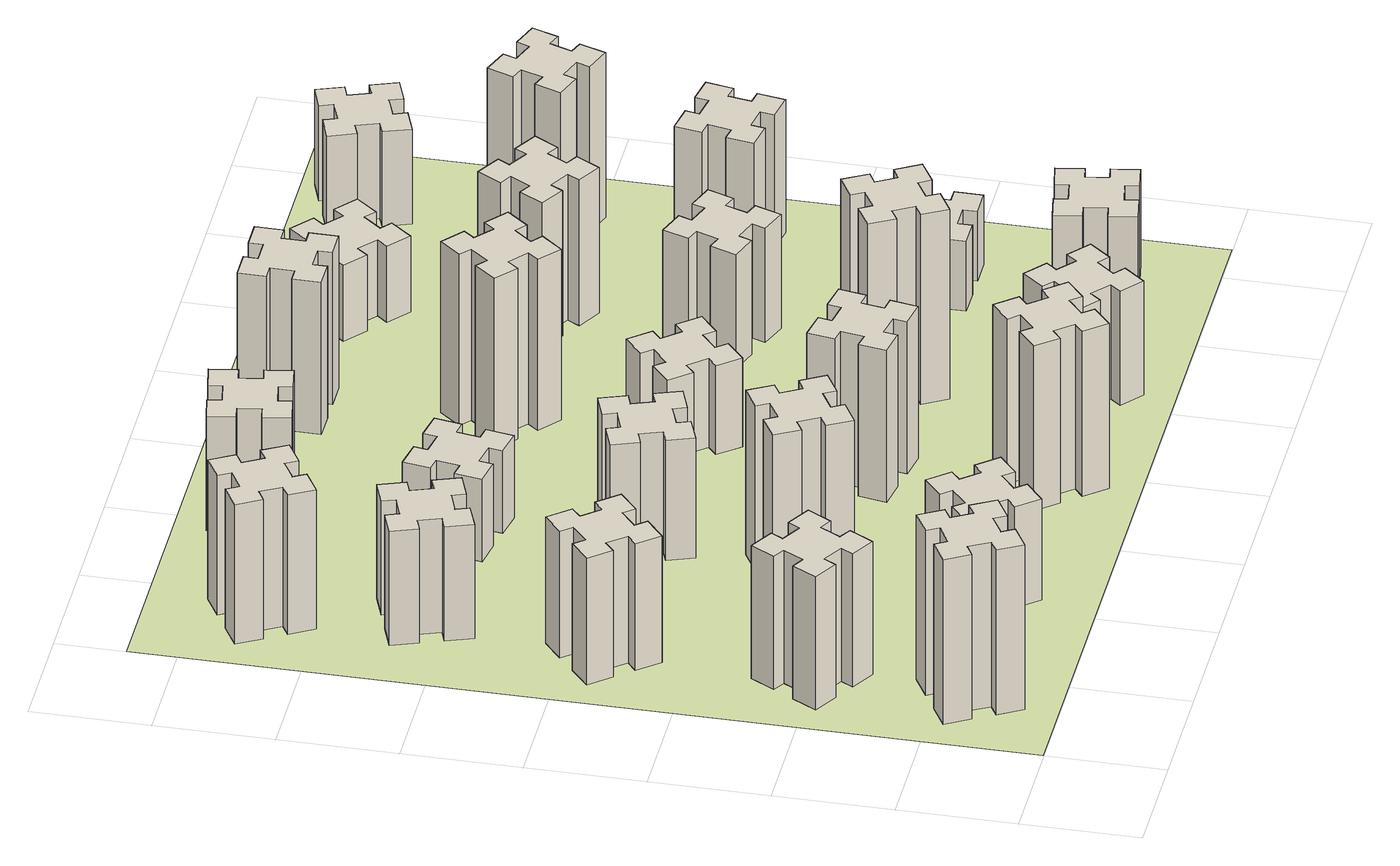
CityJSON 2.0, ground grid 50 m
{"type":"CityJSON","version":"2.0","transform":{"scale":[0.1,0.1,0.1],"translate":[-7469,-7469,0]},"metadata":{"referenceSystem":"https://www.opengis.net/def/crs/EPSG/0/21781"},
"CityObjects":{
"building1":{"type":"Building","attributes":{"class":"1000","function":"1000","usage":"1000","yearOfConstruction":2016,"roofType":"1000","measuredHeight":78,"storeysAboveGround":30,"storeysBelowGround":0},"geometry":[{"type":"Solid","lod":"1","boundaries":[[[[0,1,2,3,4,5,6,7,8,9,10,11,12,13,14,15,16,17,18,19]],[[17,16,20,21]],[[16,15,22,20]],[[15,14,23,22]],[[14,13,24,23]],[[13,12,25,24]],[[12,11,26,25]],[[11,10,27,26]],[[10,9,28,27]],[[9,8,29,28]],[[8,7,30,29]],[[7,6,31,30]],[[6,5,32,31]],[[5,4,33,32]],[[4,3,34,33]],[[3,2,35,34]],[[2,1,36,35]],[[1,0,37,36]],[[0,19,38,37]],[[19,18,39,38]],[[18,17,21,39]],[[24,25,26,27,28,29,30,31,32,33,34,35,36,37,38,39,21,20,22,23]]]]}]},
"building2":{"type":"Building","attributes":{"class":"1000","function":"1000","usage":"1000","yearOfConstruction":2016,"roofType":"1000","measuredHeight":63,"storeysAboveGround":30,"storeysBelowGround":0},"geometry":[{"type":"Solid","lod":"1","boundaries":[[[[40,41,42,43,44,45,46,47,48,49,50,51,52,53,54,55,56,57,58,59]],[[57,56,60,61]],[[56,55,62,60]],[[55,54,63,62]],[[54,53,64,63]],[[53,52,65,64]],[[52,51,66,65]],[[51,50,67,66]],[[50,49,68,67]],[[49,48,69,68]],[[48,47,70,69]],[[47,46,71,70]],[[46,45,72,71]],[[45,44,73,72]],[[44,43,74,73]],[[43,42,75,74]],[[42,41,76,75]],[[41,40,77,76]],[[40,59,78,77]],[[59,58,79,78]],[[58,57,61,79]],[[64,65,66,67,68,69,70,71,72,73,74,75,76,77,78,79,61,60,62,63]]]]}]},
"building3":{"type":"Building","attributes":{"class":"1000","function":"1000","usage":"1000","yearOfConstruction":2016,"roofType":"1000","measuredHeight":60,"storeysAboveGround":30,"storeysBelowGround":0},"geometry":[{"type":"Solid","lod":"1","boundaries":[[[[80,81,82,83,84,85,86,87,88,89,90,91,92,93,94,95,96,97,98,99]],[[97,96,100,101]],[[96,95,102,100]],[[95,94,103,102]],[[94,93,104,103]],[[93,92,105,104]],[[92,91,106,105]],[[91,90,107,106]],[[90,89,108,107]],[[89,88,109,108]],[[88,87,110,109]],[[87,86,111,110]],[[86,85,112,111]],[[85,84,113,112]],[[84,83,114,113]],[[83,82,115,114]],[[82,81,116,115]],[[81,80,117,116]],[[80,99,118,117]],[[99,98,119,118]],[[98,97,101,119]],[[104,105,106,107,108,109,110,111,112,113,114,115,116,117,118,119,101,100,102,103]]]]}]},
"building4":{"type":"Building","attributes":{"class":"1000","function":"1000","usage":"1000","yearOfConstruction":2016,"roofType":"1000","measuredHeight":54,"storeysAboveGround":30,"storeysBelowGround":0},"geometry":[{"type":"Solid","lod":"1","boundaries":[[[[120,121,122,123,124,125,126,127,128,129,130,131,132,133,134,135,136,137,138,139]],[[137,136,140,141]],[[136,135,142,140]],[[135,134,143,142]],[[134,133,144,143]],[[133,132,145,144]],[[132,131,146,145]],[[131,130,147,146]],[[130,129,148,147]],[[129,128,149,148]],[[128,127,150,149]],[[127,126,151,150]],[[126,125,152,151]],[[125,124,153,152]],[[124,123,154,153]],[[123,122,155,154]],[[122,121,156,155]],[[121,120,157,156]],[[120,139,158,157]],[[139,138,159,158]],[[138,137,141,159]],[[144,145,146,147,148,149,150,151,152,153,154,155,156,157,158,159,141,140,142,143]]]]}]},
"building5":{"type":"Building","attributes":{"class":"1000","function":"1000","usage":"1000","yearOfConstruction":2016,"roofType":"1000","measuredHeight":48,"storeysAboveGround":30,"storeysBelowGround":0},"geometry":[{"type":"Solid","lod":"1","boundaries":[[[[160,161,162,163,164,165,166,167,168,169,170,171,172,173,174,175,176,177,178,179]],[[177,176,180,181]],[[176,175,182,180]],[[175,174,183,182]],[[174,173,184,183]],[[173,172,185,184]],[[172,171,186,185]],[[171,170,187,186]],[[170,169,188,187]],[[169,168,189,188]],[[168,167,190,189]],[[167,166,191,190]],[[166,165,192,191]],[[165,164,193,192]],[[164,163,194,193]],[[163,162,195,194]],[[162,161,196,195]],[[161,160,197,196]],[[160,179,198,197]],[[179,178,199,198]],[[178,177,181,199]],[[184,185,186,187,188,189,190,191,192,193,194,195,196,197,198,199,181,180,182,183]]]]}]},
"building6":{"type":"Building","attributes":{"class":"1000","function":"1000","usage":"1000","yearOfConstruction":2016,"roofType":"1000","measuredHeight":66,"storeysAboveGround":30,"storeysBelowGround":0},"geometry":[{"type":"Solid","lod":"1","boundaries":[[[[200,201,202,203,204,205,206,207,208,209,210,211,212,213,214,215,216,217,218,219]],[[217,216,220,221]],[[216,215,222,220]],[[215,214,223,222]],[[214,213,224,223]],[[213,212,225,224]],[[212,211,226,225]],[[211,210,227,226]],[[210,209,228,227]],[[209,208,229,228]],[[208,207,230,229]],[[207,206,231,230]],[[206,205,232,231]],[[205,204,233,232]],[[204,203,234,233]],[[203,202,235,234]],[[202,201,236,235]],[[201,200,237,236]],[[200,219,238,237]],[[219,218,239,238]],[[218,217,221,239]],[[224,225,226,227,228,229,230,231,232,233,234,235,236,237,238,239,221,220,222,223]]]]}]},
"building7":{"type":"Building","attributes":{"class":"1000","function":"1000","usage":"1000","yearOfConstruction":2016,"roofType":"1000","measuredHeight":78,"storeysAboveGround":30,"storeysBelowGround":0},"geometry":[{"type":"Solid","lod":"1","boundaries":[[[[240,241,242,243,244,245,246,247,248,249,250,251,252,253,254,255,256,257,258,259]],[[257,256,260,261]],[[256,255,262,260]],[[255,254,263,262]],[[254,253,264,263]],[[253,252,265,264]],[[252,251,266,265]],[[251,250,267,266]],[[250,249,268,267]],[[249,248,269,268]],[[248,247,270,269]],[[247,246,271,270]],[[246,245,272,271]],[[245,244,273,272]],[[244,243,274,273]],[[243,242,275,274]],[[242,241,276,275]],[[241,240,277,276]],[[240,259,278,277]],[[259,258,279,278]],[[258,257,261,279]],[[264,265,266,267,268,269,270,271,272,273,274,275,276,277,278,279,261,260,262,263]]]]}]},
"building8":{"type":"Building","attributes":{"class":"1000","function":"1000","usage":"1000","yearOfConstruction":2016,"roofType":"1000","measuredHeight":57,"storeysAboveGround":30,"storeysBelowGround":0},"geometry":[{"type":"Solid","lod":"1","boundaries":[[[[280,281,282,283,284,285,286,287,288,289,290,291,292,293,294,295,296,297,298,299]],[[297,296,300,301]],[[296,295,302,300]],[[295,294,303,302]],[[294,293,304,303]],[[293,292,305,304]],[[292,291,306,305]],[[291,290,307,306]],[[290,289,308,307]],[[289,288,309,308]],[[288,287,310,309]],[[287,286,311,310]],[[286,285,312,311]],[[285,284,313,312]],[[284,283,314,313]],[[283,282,315,314]],[[282,281,316,315]],[[281,280,317,316]],[[280,299,318,317]],[[299,298,319,318]],[[298,297,301,319]],[[304,305,306,307,308,309,310,311,312,313,314,315,316,317,318,319,301,300,302,303]]]]}]},
"building9":{"type":"Building","attributes":{"class":"1000","function":"1000","usage":"1000","yearOfConstruction":2016,"roofType":"1000","measuredHeight":39,"storeysAboveGround":30,"storeysBelowGround":0},"geometry":[{"type":"Solid","lod":"1","boundaries":[[[[320,321,322,323,324,325,326,327,328,329,330,331,332,333,334,335,336,337,338,339]],[[337,336,340,341]],[[336,335,342,340]],[[335,334,343,342]],[[334,333,344,343]],[[333,332,345,344]],[[332,331,346,345]],[[331,330,347,346]],[[330,329,348,347]],[[329,328,349,348]],[[328,327,350,349]],[[327,326,351,350]],[[326,325,352,351]],[[325,324,353,352]],[[324,323,354,353]],[[323,322,355,354]],[[322,321,356,355]],[[321,320,357,356]],[[320,339,358,357]],[[339,338,359,358]],[[338,337,341,359]],[[344,345,346,347,348,349,350,351,352,353,354,355,356,357,358,359,341,340,342,343]]]]}]},
"building10":{"type":"Building","attributes":{"class":"1000","function":"1000","usage":"1000","yearOfConstruction":2016,"roofType":"1000","measuredHeight":78,"storeysAboveGround":30,"storeysBelowGround":0},"geometry":[{"type":"Solid","lod":"1","boundaries":[[[[360,361,362,363,364,365,366,367,368,369,370,371,372,373,374,375,376,377,378,379]],[[377,376,380,381]],[[376,375,382,380]],[[375,374,383,382]],[[374,373,384,383]],[[373,372,385,384]],[[372,371,386,385]],[[371,370,387,386]],[[370,369,388,387]],[[369,368,389,388]],[[368,367,390,389]],[[367,366,391,390]],[[366,365,392,391]],[[365,364,393,392]],[[364,363,394,393]],[[363,362,395,394]],[[362,361,396,395]],[[361,360,397,396]],[[360,379,398,397]],[[379,378,399,398]],[[378,377,381,399]],[[384,385,386,387,388,389,390,391,392,393,394,395,396,397,398,399,381,380,382,383]]]]}]},
"building11":{"type":"Building","attributes":{"class":"1000","function":"1000","usage":"1000","yearOfConstruction":2016,"roofType":"1000","measuredHeight":54,"storeysAboveGround":30,"storeysBelowGround":0},"geometry":[{"type":"Solid","lod":"1","boundaries":[[[[400,401,402,403,404,405,406,407,408,409,410,411,412,413,414,415,416,417,418,419]],[[417,416,420,421]],[[416,415,422,420]],[[415,414,423,422]],[[414,413,424,423]],[[413,412,425,424]],[[412,411,426,425]],[[411,410,427,426]],[[410,409,428,427]],[[409,408,429,428]],[[408,407,430,429]],[[407,406,431,430]],[[406,405,432,431]],[[405,404,433,432]],[[404,403,434,433]],[[403,402,435,434]],[[402,401,436,435]],[[401,400,437,436]],[[400,419,438,437]],[[419,418,439,438]],[[418,417,421,439]],[[424,425,426,427,428,429,430,431,432,433,434,435,436,437,438,439,421,420,422,423]]]]}]},
"building12":{"type":"Building","attributes":{"class":"1000","function":"1000","usage":"1000","yearOfConstruction":2016,"roofType":"1000","measuredHeight":72,"storeysAboveGround":30,"storeysBelowGround":0},"geometry":[{"type":"Solid","lod":"1","boundaries":[[[[440,441,442,443,444,445,446,447,448,449,450,451,452,453,454,455,456,457,458,459]],[[457,456,460,461]],[[456,455,462,460]],[[455,454,463,462]],[[454,453,464,463]],[[453,452,465,464]],[[452,451,466,465]],[[451,450,467,466]],[[450,449,468,467]],[[449,448,469,468]],[[448,447,470,469]],[[447,446,471,470]],[[446,445,472,471]],[[445,444,473,472]],[[444,443,474,473]],[[443,442,475,474]],[[442,441,476,475]],[[441,440,477,476]],[[440,459,478,477]],[[459,458,479,478]],[[458,457,461,479]],[[464,465,466,467,468,469,470,471,472,473,474,475,476,477,478,479,461,460,462,463]]]]}]},
"building13":{"type":"Building","attributes":{"class":"1000","function":"1000","usage":"1000","yearOfConstruction":2016,"roofType":"1000","measuredHeight":42,"storeysAboveGround":30,"storeysBelowGround":0},"geometry":[{"type":"Solid","lod":"1","boundaries":[[[[480,481,482,483,484,485,486,487,488,489,490,491,492,493,494,495,496,497,498,499]],[[497,496,500,501]],[[496,495,502,500]],[[495,494,503,502]],[[494,493,504,503]],[[493,492,505,504]],[[492,491,506,505]],[[491,490,507,506]],[[490,489,508,507]],[[489,488,509,508]],[[488,487,510,509]],[[487,486,511,510]],[[486,485,512,511]],[[485,484,513,512]],[[484,483,514,513]],[[483,482,515,514]],[[482,481,516,515]],[[481,480,517,516]],[[480,499,518,517]],[[499,498,519,518]],[[498,497,501,519]],[[504,505,506,507,508,509,510,511,512,513,514,515,516,517,518,519,501,500,502,503]]]]}]},
"building14":{"type":"Building","attributes":{"class":"1000","function":"1000","usage":"1000","yearOfConstruction":2016,"roofType":"1000","measuredHeight":54,"storeysAboveGround":30,"storeysBelowGround":0},"geometry":[{"type":"Solid","lod":"1","boundaries":[[[[520,521,522,523,524,525,526,527,528,529,530,531,532,533,534,535,536,537,538,539]],[[537,536,540,541]],[[536,535,542,540]],[[535,534,543,542]],[[534,533,544,543]],[[533,532,545,544]],[[532,531,546,545]],[[531,530,547,546]],[[530,529,548,547]],[[529,528,549,548]],[[528,527,550,549]],[[527,526,551,550]],[[526,525,552,551]],[[525,524,553,552]],[[524,523,554,553]],[[523,522,555,554]],[[522,521,556,555]],[[521,520,557,556]],[[520,539,558,557]],[[539,538,559,558]],[[538,537,541,559]],[[544,545,546,547,548,549,550,551,552,553,554,555,556,557,558,559,541,540,542,543]]]]}]},
"building15":{"type":"Building","attributes":{"class":"1000","function":"1000","usage":"1000","yearOfConstruction":2016,"roofType":"1000","measuredHeight":81,"storeysAboveGround":30,"storeysBelowGround":0},"geometry":[{"type":"Solid","lod":"1","boundaries":[[[[560,561,562,563,564,565,566,567,568,569,570,571,572,573,574,575,576,577,578,579]],[[577,576,580,581]],[[576,575,582,580]],[[575,574,583,582]],[[574,573,584,583]],[[573,572,585,584]],[[572,571,586,585]],[[571,570,587,586]],[[570,569,588,587]],[[569,568,589,588]],[[568,567,590,589]],[[567,566,591,590]],[[566,565,592,591]],[[565,564,593,592]],[[564,563,594,593]],[[563,562,595,594]],[[562,561,596,595]],[[561,560,597,596]],[[560,579,598,597]],[[579,578,599,598]],[[578,577,581,599]],[[584,585,586,587,588,589,590,591,592,593,594,595,596,597,598,599,581,580,582,583]]]]}]},
"building16":{"type":"Building","attributes":{"class":"1000","function":"1000","usage":"1000","yearOfConstruction":2016,"roofType":"1000","measuredHeight":90,"storeysAboveGround":30,"storeysBelowGround":0},"geometry":[{"type":"Solid","lod":"1","boundaries":[[[[600,601,602,603,604,605,606,607,608,609,610,611,612,613,614,615,616,617,618,619]],[[617,616,620,621]],[[616,615,622,620]],[[615,614,623,622]],[[614,613,624,623]],[[613,612,625,624]],[[612,611,626,625]],[[611,610,627,626]],[[610,609,628,627]],[[609,608,629,628]],[[608,607,630,629]],[[607,606,631,630]],[[606,605,632,631]],[[605,604,633,632]],[[604,603,634,633]],[[603,602,635,634]],[[602,601,636,635]],[[601,600,637,636]],[[600,619,638,637]],[[619,618,639,638]],[[618,617,621,639]],[[624,625,626,627,628,629,630,631,632,633,634,635,636,637,638,639,621,620,622,623]]]]}]},
"building17":{"type":"Building","attributes":{"class":"1000","function":"1000","usage":"1000","yearOfConstruction":2016,"roofType":"1000","measuredHeight":72,"storeysAboveGround":30,"storeysBelowGround":0},"geometry":[{"type":"Solid","lod":"1","boundaries":[[[[640,641,642,643,644,645,646,647,648,649,650,651,652,653,654,655,656,657,658,659]],[[657,656,660,661]],[[656,655,662,660]],[[655,654,663,662]],[[654,653,664,663]],[[653,652,665,664]],[[652,651,666,665]],[[651,650,667,666]],[[650,649,668,667]],[[649,648,669,668]],[[648,647,670,669]],[[647,646,671,670]],[[646,645,672,671]],[[645,644,673,672]],[[644,643,674,673]],[[643,642,675,674]],[[642,641,676,675]],[[641,640,677,676]],[[640,659,678,677]],[[659,658,679,678]],[[658,657,661,679]],[[664,665,666,667,668,669,670,671,672,673,674,675,676,677,678,679,661,660,662,663]]]]}]},
"building18":{"type":"Building","attributes":{"class":"1000","function":"1000","usage":"1000","yearOfConstruction":2016,"roofType":"1000","measuredHeight":54,"storeysAboveGround":30,"storeysBelowGround":0},"geometry":[{"type":"Solid","lod":"1","boundaries":[[[[680,681,682,683,684,685,686,687,688,689,690,691,692,693,694,695,696,697,698,699]],[[697,696,700,701]],[[696,695,702,700]],[[695,694,703,702]],[[694,693,704,703]],[[693,692,705,704]],[[692,691,706,705]],[[691,690,707,706]],[[690,689,708,707]],[[689,688,709,708]],[[688,687,710,709]],[[687,686,711,710]],[[686,685,712,711]],[[685,684,713,712]],[[684,683,714,713]],[[683,682,715,714]],[[682,681,716,715]],[[681,680,717,716]],[[680,699,718,717]],[[699,698,719,718]],[[698,697,701,719]],[[704,705,706,707,708,709,710,711,712,713,714,715,716,717,718,719,701,700,702,703]]]]}]},
"building19":{"type":"Building","attributes":{"class":"1000","function":"1000","usage":"1000","yearOfConstruction":2016,"roofType":"1000","measuredHeight":69,"storeysAboveGround":30,"storeysBelowGround":0},"geometry":[{"type":"Solid","lod":"1","boundaries":[[[[720,721,722,723,724,725,726,727,728,729,730,731,732,733,734,735,736,737,738,739]],[[737,736,740,741]],[[736,735,742,740]],[[735,734,743,742]],[[734,733,744,743]],[[733,732,745,744]],[[732,731,746,745]],[[731,730,747,746]],[[730,729,748,747]],[[729,728,749,748]],[[728,727,750,749]],[[727,726,751,750]],[[726,725,752,751]],[[725,724,753,752]],[[724,723,754,753]],[[723,722,755,754]],[[722,721,756,755]],[[721,720,757,756]],[[720,739,758,757]],[[739,738,759,758]],[[738,737,741,759]],[[744,745,746,747,748,749,750,751,752,753,754,755,756,757,758,759,741,740,742,743]]]]}]},
"building20":{"type":"Building","attributes":{"class":"1000","function":"1000","usage":"1000","yearOfConstruction":2016,"roofType":"1000","measuredHeight":45,"storeysAboveGround":30,"storeysBelowGround":0},"geometry":[{"type":"Solid","lod":"1","boundaries":[[[[760,761,762,763,764,765,766,767,768,769,770,771,772,773,774,775,776,777,778,779]],[[777,776,780,781]],[[776,775,782,780]],[[775,774,783,782]],[[774,773,784,783]],[[773,772,785,784]],[[772,771,786,785]],[[771,770,787,786]],[[770,769,788,787]],[[769,768,789,788]],[[768,767,790,789]],[[767,766,791,790]],[[766,765,792,791]],[[765,764,793,792]],[[764,763,794,793]],[[763,762,795,794]],[[762,761,796,795]],[[761,760,797,796]],[[760,779,798,797]],[[779,778,799,798]],[[778,777,781,799]],[[784,785,786,787,788,789,790,791,792,793,794,795,796,797,798,799,781,780,782,783]]]]}]},
"building21":{"type":"Building","attributes":{"class":"1000","function":"1000","usage":"1000","yearOfConstruction":2016,"roofType":"1000","measuredHeight":33,"storeysAboveGround":30,"storeysBelowGround":0},"geometry":[{"type":"Solid","lod":"1","boundaries":[[[[800,801,802,803,804,805,806,807,808,809,810,811,812,813,814,815,816,817,818,819]],[[817,816,820,821]],[[816,815,822,820]],[[815,814,823,822]],[[814,813,824,823]],[[813,812,825,824]],[[812,811,826,825]],[[811,810,827,826]],[[810,809,828,827]],[[809,808,829,828]],[[808,807,830,829]],[[807,806,831,830]],[[806,805,832,831]],[[805,804,833,832]],[[804,803,834,833]],[[803,802,835,834]],[[802,801,836,835]],[[801,800,837,836]],[[800,819,838,837]],[[819,818,839,838]],[[818,817,821,839]],[[824,825,826,827,828,829,830,831,832,833,834,835,836,837,838,839,821,820,822,823]]]]}]},
"building22":{"type":"Building","attributes":{"class":"1000","function":"1000","usage":"1000","yearOfConstruction":2016,"roofType":"1000","measuredHeight":36,"storeysAboveGround":30,"storeysBelowGround":0},"geometry":[{"type":"Solid","lod":"1","boundaries":[[[[840,841,842,843,844,845,846,847,848,849,850,851,852,853,854,855,856,857,858,859]],[[857,856,860,861]],[[856,855,862,860]],[[855,854,863,862]],[[854,853,864,863]],[[853,852,865,864]],[[852,851,866,865]],[[851,850,867,866]],[[850,849,868,867]],[[849,848,869,868]],[[848,847,870,869]],[[847,846,871,870]],[[846,845,872,871]],[[845,844,873,872]],[[844,843,874,873]],[[843,842,875,874]],[[842,841,876,875]],[[841,840,877,876]],[[840,859,878,877]],[[859,858,879,878]],[[858,857,861,879]],[[864,865,866,867,868,869,870,871,872,873,874,875,876,877,878,879,861,860,862,863]]]]}]},
"building23":{"type":"Building","attributes":{"class":"1000","function":"1000","usage":"1000","yearOfConstruction":2016,"roofType":"1000","measuredHeight":63,"storeysAboveGround":30,"storeysBelowGround":0},"geometry":[{"type":"Solid","lod":"1","boundaries":[[[[880,881,882,883,884,885,886,887,888,889,890,891,892,893,894,895,896,897,898,899]],[[897,896,900,901]],[[896,895,902,900]],[[895,894,903,902]],[[894,893,904,903]],[[893,892,905,904]],[[892,891,906,905]],[[891,890,907,906]],[[890,889,908,907]],[[889,888,909,908]],[[888,887,910,909]],[[887,886,911,910]],[[886,885,912,911]],[[885,884,913,912]],[[884,883,914,913]],[[883,882,915,914]],[[882,881,916,915]],[[881,880,917,916]],[[880,899,918,917]],[[899,898,919,918]],[[898,897,901,919]],[[904,905,906,907,908,909,910,911,912,913,914,915,916,917,918,919,901,900,902,903]]]]}]},
"building24":{"type":"Building","attributes":{"class":"1000","function":"1000","usage":"1000","yearOfConstruction":2016,"roofType":"1000","measuredHeight":78,"storeysAboveGround":30,"storeysBelowGround":0},"geometry":[{"type":"Solid","lod":"1","boundaries":[[[[920,921,922,923,924,925,926,927,928,929,930,931,932,933,934,935,936,937,938,939]],[[937,936,940,941]],[[936,935,942,940]],[[935,934,943,942]],[[934,933,944,943]],[[933,932,945,944]],[[932,931,946,945]],[[931,930,947,946]],[[930,929,948,947]],[[929,928,949,948]],[[928,927,950,949]],[[927,926,951,950]],[[926,925,952,951]],[[925,924,953,952]],[[924,923,954,953]],[[923,922,955,954]],[[922,921,956,955]],[[921,920,957,956]],[[920,939,958,957]],[[939,938,959,958]],[[938,937,941,959]],[[944,945,946,947,948,949,950,951,952,953,954,955,956,957,958,959,941,940,942,943]]]]}]},
"building25":{"type":"Building","attributes":{"class":"1000","function":"1000","usage":"1000","yearOfConstruction":2016,"roofType":"1000","measuredHeight":45,"storeysAboveGround":30,"storeysBelowGround":0},"geometry":[{"type":"Solid","lod":"1","boundaries":[[[[960,961,962,963,964,965,966,967,968,969,970,971,972,973,974,975,976,977,978,979]],[[977,976,980,981]],[[976,975,982,980]],[[975,974,983,982]],[[974,973,984,983]],[[973,972,985,984]],[[972,971,986,985]],[[971,970,987,986]],[[970,969,988,987]],[[969,968,989,988]],[[968,967,990,989]],[[967,966,991,990]],[[966,965,992,991]],[[965,964,993,992]],[[964,963,994,993]],[[963,962,995,994]],[[962,961,996,995]],[[961,960,997,996]],[[960,979,998,997]],[[979,978,999,998]],[[978,977,981,999]],[[984,985,986,987,988,989,990,991,992,993,994,995,996,997,998,999,981,980,982,983]]]]}]},
"landuse1":{"type":"LandUse","attributes":{"name":"plot1","function":"1010"},"geometry":[{"type":"MultiSurface","lod":"1","boundaries":[[[1000,1001,1002,1003]]]}]}
},
"vertices":[
[364,496,0],[277,446,0],[247,498,0],[143,438,0],[203,334,0],[255,364,0],[305,277,0],[253,247,0],[313,143,0],[417,203,0],[387,255,0],[474,305,0],[504,253,0],[608,313,0],[548,417,0],[496,387,0],[446,474,0],[498,504,0],[438,608,0],[334,548,0],[446,474,780],[498,504,780],[496,387,780],[548,417,780],[608,313,780],[504,253,780],[474,305,780],[387,255,780],[417,203,780],[313,143,780],[253,247,780],[305,277,780],[255,364,780],[203,334,780],[143,438,780],[247,498,780],[277,446,780],[364,496,780],[334,548,780],[438,608,780],
[474,1086,0],[387,1136,0],[417,1188,0],[313,1248,0],[253,1144,0],[305,1114,0],[255,1027,0],[203,1057,0],[143,953,0],[247,893,0],[277,945,0],[364,895,0],[334,843,0],[438,783,0],[498,887,0],[446,917,0],[496,1004,0],[548,974,0],[608,1078,0],[504,1138,0],[496,1004,630],[548,974,630],[446,917,630],[498,887,630],[438,783,630],[334,843,630],[364,895,630],[277,945,630],[247,893,630],[143,953,630],[203,1057,630],[255,1027,630],[305,1114,630],[253,1144,630],[313,1248,630],[417,1188,630],[387,1136,630],[474,1086,630],[504,1138,630],[608,1078,630],
[259,1823,0],[323,1746,0],[277,1708,0],[354,1616,0],[446,1693,0],[408,1739,0],[484,1803,0],[523,1757,0],[615,1834,0],[538,1926,0],[492,1888,0],[427,1964,0],[473,2003,0],[396,2095,0],[304,2018,0],[343,1972,0],[266,1907,0],[228,1953,0],[136,1876,0],[213,1784,0],[266,1907,600],[228,1953,600],[343,1972,600],[304,2018,600],[396,2095,600],[473,2003,600],[427,1964,600],[492,1888,600],[538,1926,600],[615,1834,600],[523,1757,600],[484,1803,600],[408,1739,600],[446,1693,600],[354,1616,600],[277,1708,600],[323,1746,600],[259,1823,600],[213,1784,600],[136,1876,600],
[355,2605,0],[389,2511,0],[333,2490,0],[374,2377,0],[487,2419,0],[466,2475,0],[560,2509,0],[580,2453,0],[693,2494,0],[652,2607,0],[596,2586,0],[562,2680,0],[618,2700,0],[577,2813,0],[464,2772,0],[485,2716,0],[391,2682,0],[370,2738,0],[257,2697,0],[299,2584,0],[391,2682,540],[370,2738,540],[485,2716,540],[464,2772,540],[577,2813,540],[618,2700,540],[562,2680,540],[596,2586,540],[652,2607,540],[693,2494,540],[580,2453,540],[560,2509,540],[466,2475,540],[487,2419,540],[374,2377,540],[333,2490,540],[389,2511,540],[355,2605,540],[299,2584,540],[257,2697,540],
[1232,508,0],[1167,584,0],[1213,623,0],[1136,715,0],[1044,638,0],[1083,592,0],[1006,527,0],[968,573,0],[876,496,0],[953,404,0],[999,443,0],[1063,366,0],[1017,328,0],[1094,236,0],[1186,313,0],[1148,359,0],[1224,423,0],[1263,377,0],[1355,454,0],[1278,546,0],[1224,423,480],[1263,377,480],[1148,359,480],[1186,313,480],[1094,236,480],[1017,328,480],[1063,366,480],[999,443,480],[953,404,480],[876,496,480],[968,573,480],[1006,527,480],[1083,592,480],[1044,638,480],[1136,715,480],[1213,623,480],[1167,584,480],[1232,508,480],[1278,546,480],[1355,454,480],
[387,3115,0],[474,3165,0],[504,3113,0],[608,3173,0],[548,3277,0],[496,3247,0],[446,3334,0],[498,3364,0],[438,3468,0],[334,3408,0],[364,3356,0],[277,3306,0],[247,3358,0],[143,3298,0],[203,3194,0],[255,3224,0],[305,3137,0],[253,3107,0],[313,3003,0],[417,3063,0],[305,3137,660],[253,3107,660],[255,3224,660],[203,3194,660],[143,3298,660],[247,3358,660],[277,3306,660],[364,3356,660],[334,3408,660],[438,3468,660],[498,3364,660],[446,3334,660],[496,3247,660],[548,3277,660],[608,3173,660],[504,3113,660],[474,3165,660],[387,3115,660],[417,3063,660],[313,3003,660],
[1236,1227,0],[1186,1314,0],[1238,1344,0],[1178,1448,0],[1074,1388,0],[1104,1336,0],[1017,1286,0],[987,1338,0],[883,1278,0],[943,1174,0],[995,1204,0],[1045,1117,0],[993,1087,0],[1053,983,0],[1157,1043,0],[1127,1095,0],[1214,1145,0],[1244,1093,0],[1348,1153,0],[1288,1257,0],[1214,1145,780],[1244,1093,780],[1127,1095,780],[1157,1043,780],[1053,983,780],[993,1087,780],[1045,1117,780],[995,1204,780],[943,1174,780],[883,1278,780],[987,1338,780],[1017,1286,780],[1104,1336,780],[1074,1388,780],[1178,1448,780],[1238,1344,780],[1186,1314,780],[1236,1227,780],[1288,1257,780],[1348,1153,780],
[1336,1846,0],[1302,1940,0],[1358,1960,0],[1317,2073,0],[1204,2032,0],[1225,1976,0],[1131,1942,0],[1110,1998,0],[997,1957,0],[1039,1844,0],[1095,1865,0],[1129,1771,0],[1073,1750,0],[1114,1637,0],[1227,1679,0],[1206,1735,0],[1300,1769,0],[1320,1713,0],[1433,1754,0],[1392,1867,0],[1300,1769,570],[1320,1713,570],[1206,1735,570],[1227,1679,570],[1114,1637,570],[1073,1750,570],[1129,1771,570],[1095,1865,570],[1039,1844,570],[997,1957,570],[1110,1998,570],[1131,1942,570],[1225,1976,570],[1204,2032,570],[1317,2073,570],[1358,1960,570],[1302,1940,570],[1336,1846,570],[1392,1867,570],[1433,1754,570],
[1184,2695,0],[1085,2712,0],[1096,2771,0],[977,2792,0],[957,2674,0],[1016,2664,0],[998,2565,0],[939,2576,0],[918,2457,0],[1037,2437,0],[1047,2496,0],[1145,2478,0],[1135,2419,0],[1253,2398,0],[1274,2517,0],[1215,2527,0],[1232,2625,0],[1291,2615,0],[1312,2733,0],[1194,2754,0],[1232,2625,390],[1291,2615,390],[1215,2527,390],[1274,2517,390],[1253,2398,390],[1135,2419,390],[1145,2478,390],[1047,2496,390],[1037,2437,390],[918,2457,390],[939,2576,390],[998,2565,390],[1016,2664,390],[957,2674,390],[977,2792,390],[1096,2771,390],[1085,2712,390],[1184,2695,390],[1194,2754,390],[1312,2733,390],
[2072,408,0],[2007,484,0],[2053,523,0],[1976,615,0],[1884,538,0],[1923,492,0],[1846,427,0],[1808,473,0],[1716,396,0],[1793,304,0],[1839,343,0],[1903,266,0],[1857,228,0],[1934,136,0],[2026,213,0],[1988,259,0],[2064,323,0],[2103,277,0],[2195,354,0],[2118,446,0],[2064,323,780],[2103,277,780],[1988,259,780],[2026,213,780],[1934,136,780],[1857,228,780],[1903,266,780],[1839,343,780],[1793,304,780],[1716,396,780],[1808,473,780],[1846,427,780],[1923,492,780],[1884,538,780],[1976,615,780],[2053,523,780],[2007,484,780],[2072,408,780],[2118,446,780],[2195,354,780],
[998,3465,0],[1016,3367,0],[957,3357,0],[977,3238,0],[1096,3259,0],[1085,3318,0],[1184,3336,0],[1194,3277,0],[1312,3297,0],[1291,3416,0],[1232,3405,0],[1215,3504,0],[1274,3514,0],[1253,3632,0],[1135,3611,0],[1145,3552,0],[1047,3535,0],[1037,3594,0],[918,3573,0],[939,3455,0],[1047,3535,540],[1037,3594,540],[1145,3552,540],[1135,3611,540],[1253,3632,540],[1274,3514,540],[1215,3504,540],[1232,3405,540],[1291,3416,540],[1312,3297,540],[1194,3277,540],[1184,3336,540],[1085,3318,540],[1096,3259,540],[977,3238,540],[957,3357,540],[1016,3367,540],[998,3465,540],[939,3455,540],[918,3573,540],
[1924,1215,0],[1825,1232,0],[1836,1291,0],[1717,1312,0],[1697,1194,0],[1756,1184,0],[1738,1085,0],[1679,1096,0],[1658,977,0],[1777,957,0],[1787,1016,0],[1885,998,0],[1875,939,0],[1993,918,0],[2014,1037,0],[1955,1047,0],[1972,1145,0],[2031,1135,0],[2052,1253,0],[1934,1274,0],[1972,1145,720],[2031,1135,720],[1955,1047,720],[2014,1037,720],[1993,918,720],[1875,939,720],[1885,998,720],[1787,1016,720],[1777,957,720],[1658,977,720],[1679,1096,720],[1738,1085,720],[1756,1184,720],[1697,1194,720],[1717,1312,720],[1836,1291,720],[1825,1232,720],[1924,1215,720],[1934,1274,720],[2052,1253,720],
[1839,1823,0],[1903,1746,0],[1857,1708,0],[1934,1616,0],[2026,1693,0],[1988,1739,0],[2064,1803,0],[2103,1757,0],[2195,1834,0],[2118,1926,0],[2072,1888,0],[2007,1964,0],[2053,2003,0],[1976,2095,0],[1884,2018,0],[1923,1972,0],[1846,1907,0],[1808,1953,0],[1716,1876,0],[1793,1784,0],[1846,1907,420],[1808,1953,420],[1923,1972,420],[1884,2018,420],[1976,2095,420],[2053,2003,420],[2007,1964,420],[2072,1888,420],[2118,1926,420],[2195,1834,420],[2103,1757,420],[2064,1803,420],[1988,1739,420],[2026,1693,420],[1934,1616,420],[1857,1708,420],[1903,1746,420],[1839,1823,420],[1793,1784,420],[1716,1876,420],
[2543,484,0],[2479,408,0],[2433,446,0],[2356,354,0],[2448,277,0],[2486,323,0],[2563,259,0],[2524,213,0],[2616,136,0],[2693,228,0],[2647,266,0],[2712,343,0],[2758,304,0],[2835,396,0],[2743,473,0],[2704,427,0],[2628,492,0],[2666,538,0],[2574,615,0],[2497,523,0],[2628,492,540],[2666,538,540],[2704,427,540],[2743,473,540],[2835,396,540],[2758,304,540],[2712,343,540],[2647,266,540],[2693,228,540],[2616,136,540],[2524,213,540],[2563,259,540],[2486,323,540],[2448,277,540],[2356,354,540],[2433,446,540],[2479,408,540],[2543,484,540],[2497,523,540],[2574,615,540],
[1903,2704,0],[1839,2628,0],[1793,2666,0],[1716,2574,0],[1808,2497,0],[1846,2543,0],[1923,2479,0],[1884,2433,0],[1976,2356,0],[2053,2448,0],[2007,2486,0],[2072,2563,0],[2118,2524,0],[2195,2616,0],[2103,2693,0],[2064,2647,0],[1988,2712,0],[2026,2758,0],[1934,2835,0],[1857,2743,0],[1988,2712,810],[2026,2758,810],[2064,2647,810],[2103,2693,810],[2195,2616,810],[2118,2524,810],[2072,2563,810],[2007,2486,810],[2053,2448,810],[1976,2356,810],[1884,2433,810],[1923,2479,810],[1846,2543,810],[1808,2497,810],[1716,2574,810],[1793,2666,810],[1839,2628,810],[1903,2704,810],[1857,2743,810],[1934,2835,810],
[2484,1236,0],[2397,1186,0],[2367,1238,0],[2263,1178,0],[2323,1074,0],[2375,1104,0],[2425,1017,0],[2373,987,0],[2433,883,0],[2537,943,0],[2507,995,0],[2594,1045,0],[2624,993,0],[2728,1053,0],[2668,1157,0],[2616,1127,0],[2566,1214,0],[2618,1244,0],[2558,1348,0],[2454,1288,0],[2566,1214,900],[2618,1244,900],[2616,1127,900],[2668,1157,900],[2728,1053,900],[2624,993,900],[2594,1045,900],[2507,995,900],[2537,943,900],[2433,883,900],[2373,987,900],[2425,1017,900],[2375,1104,900],[2323,1074,900],[2263,1178,900],[2367,1238,900],[2397,1186,900],[2484,1236,900],[2454,1288,900],[2558,1348,900],
[1805,3325,0],[1905,3325,0],[1905,3265,0],[2025,3265,0],[2025,3385,0],[1965,3385,0],[1965,3485,0],[2025,3485,0],[2025,3605,0],[1905,3605,0],[1905,3545,0],[1805,3545,0],[1805,3605,0],[1685,3605,0],[1685,3485,0],[1745,3485,0],[1745,3385,0],[1685,3385,0],[1685,3265,0],[1805,3265,0],[1745,3385,720],[1685,3385,720],[1745,3485,720],[1685,3485,720],[1685,3605,720],[1805,3605,720],[1805,3545,720],[1905,3545,720],[1905,3605,720],[2025,3605,720],[2025,3485,720],[1965,3485,720],[1965,3385,720],[2025,3385,720],[2025,3265,720],[1905,3265,720],[1905,3325,720],[1805,3325,720],[1805,3265,720],[1685,3265,720],
[2611,1769,0],[2705,1735,0],[2684,1679,0],[2797,1637,0],[2838,1750,0],[2782,1771,0],[2816,1865,0],[2872,1844,0],[2913,1957,0],[2800,1998,0],[2780,1942,0],[2686,1976,0],[2707,2032,0],[2594,2073,0],[2553,1960,0],[2609,1940,0],[2575,1846,0],[2519,1867,0],[2477,1754,0],[2590,1713,0],[2575,1846,540],[2519,1867,540],[2609,1940,540],[2553,1960,540],[2594,2073,540],[2707,2032,540],[2686,1976,540],[2780,1942,540],[2800,1998,540],[2913,1957,540],[2872,1844,540],[2816,1865,540],[2782,1771,540],[2838,1750,540],[2797,1637,540],[2684,1679,540],[2705,1735,540],[2611,1769,540],[2590,1713,540],[2477,1754,540],
[2597,2525,0],[2684,2475,0],[2654,2423,0],[2758,2363,0],[2818,2467,0],[2766,2497,0],[2816,2584,0],[2868,2554,0],[2928,2658,0],[2824,2718,0],[2794,2666,0],[2707,2716,0],[2737,2768,0],[2633,2828,0],[2573,2724,0],[2625,2694,0],[2575,2607,0],[2523,2637,0],[2463,2533,0],[2567,2473,0],[2575,2607,690],[2523,2637,690],[2625,2694,690],[2573,2724,690],[2633,2828,690],[2737,2768,690],[2707,2716,690],[2794,2666,690],[2824,2718,690],[2928,2658,690],[2868,2554,690],[2816,2584,690],[2766,2497,690],[2818,2467,690],[2758,2363,690],[2654,2423,690],[2684,2475,690],[2597,2525,690],[2567,2473,690],[2463,2533,690],
[3305,358,0],[3404,376,0],[3414,317,0],[3532,337,0],[3511,456,0],[3452,445,0],[3435,544,0],[3494,554,0],[3473,672,0],[3355,651,0],[3365,592,0],[3267,575,0],[3257,634,0],[3138,613,0],[3159,495,0],[3218,505,0],[3236,407,0],[3177,397,0],[3197,278,0],[3316,299,0],[3236,407,450],[3177,397,450],[3218,505,450],[3159,495,450],[3138,613,450],[3257,634,450],[3267,575,450],[3365,592,450],[3355,651,450],[3473,672,450],[3494,554,450],[3435,544,450],[3452,445,450],[3511,456,450],[3532,337,450],[3414,317,450],[3404,376,450],[3305,358,450],[3316,299,450],[3197,278,450],
[3185,1005,0],[3285,1005,0],[3285,945,0],[3405,945,0],[3405,1065,0],[3345,1065,0],[3345,1165,0],[3405,1165,0],[3405,1285,0],[3285,1285,0],[3285,1225,0],[3185,1225,0],[3185,1285,0],[3065,1285,0],[3065,1165,0],[3125,1165,0],[3125,1065,0],[3065,1065,0],[3065,945,0],[3185,945,0],[3125,1065,330],[3065,1065,330],[3125,1165,330],[3065,1165,330],[3065,1285,330],[3185,1285,330],[3185,1225,330],[3285,1225,330],[3285,1285,330],[3405,1285,330],[3405,1165,330],[3345,1165,330],[3345,1065,330],[3405,1065,330],[3405,945,330],[3285,945,330],[3285,1005,330],[3185,1005,330],[3185,945,330],[3065,945,330],
[2543,3444,0],[2479,3368,0],[2433,3406,0],[2356,3314,0],[2448,3237,0],[2486,3283,0],[2563,3219,0],[2524,3173,0],[2616,3096,0],[2693,3188,0],[2647,3226,0],[2712,3303,0],[2758,3264,0],[2835,3356,0],[2743,3433,0],[2704,3387,0],[2628,3452,0],[2666,3498,0],[2574,3575,0],[2497,3483,0],[2628,3452,360],[2666,3498,360],[2704,3387,360],[2743,3433,360],[2835,3356,360],[2758,3264,360],[2712,3303,360],[2647,3226,360],[2693,3188,360],[2616,3096,360],[2524,3173,360],[2563,3219,360],[2486,3283,360],[2448,3237,360],[2356,3314,360],[2433,3406,360],[2479,3368,360],[2543,3444,360],[2497,3483,360],[2574,3575,360],
[3404,2055,0],[3305,2072,0],[3316,2131,0],[3197,2152,0],[3177,2034,0],[3236,2024,0],[3218,1925,0],[3159,1936,0],[3138,1817,0],[3257,1797,0],[3267,1856,0],[3365,1838,0],[3355,1779,0],[3473,1758,0],[3494,1877,0],[3435,1887,0],[3452,1985,0],[3511,1975,0],[3532,2093,0],[3414,2114,0],[3452,1985,630],[3511,1975,630],[3435,1887,630],[3494,1877,630],[3473,1758,630],[3355,1779,630],[3365,1838,630],[3267,1856,630],[3257,1797,630],[3138,1817,630],[3159,1936,630],[3218,1925,630],[3236,2024,630],[3177,2034,630],[3197,2152,630],[3316,2131,630],[3305,2072,630],[3404,2055,630],[3414,2114,630],[3532,2093,630],
[3251,2609,0],[3345,2575,0],[3324,2519,0],[3437,2477,0],[3478,2590,0],[3422,2611,0],[3456,2705,0],[3512,2684,0],[3553,2797,0],[3440,2838,0],[3420,2782,0],[3326,2816,0],[3347,2872,0],[3234,2913,0],[3193,2800,0],[3249,2780,0],[3215,2686,0],[3159,2707,0],[3117,2594,0],[3230,2553,0],[3215,2686,780],[3159,2707,780],[3249,2780,780],[3193,2800,780],[3234,2913,780],[3347,2872,780],[3326,2816,780],[3420,2782,780],[3440,2838,780],[3553,2797,780],[3512,2684,780],[3456,2705,780],[3422,2611,780],[3478,2590,780],[3437,2477,780],[3324,2519,780],[3345,2575,780],[3251,2609,780],[3230,2553,780],[3117,2594,780],
[3326,3315,0],[3420,3349,0],[3440,3293,0],[3553,3334,0],[3512,3447,0],[3456,3426,0],[3422,3520,0],[3478,3540,0],[3437,3653,0],[3324,3612,0],[3345,3556,0],[3251,3522,0],[3230,3578,0],[3117,3537,0],[3159,3424,0],[3215,3445,0],[3249,3351,0],[3193,3330,0],[3234,3217,0],[3347,3259,0],[3249,3351,450],[3193,3330,450],[3215,3445,450],[3159,3424,450],[3117,3537,450],[3230,3578,450],[3251,3522,450],[3345,3556,450],[3324,3612,450],[3437,3653,450],[3478,3540,450],[3422,3520,450],[3456,3426,450],[3512,3447,450],[3553,3334,450],[3440,3293,450],[3420,3349,450],[3326,3315,450],[3347,3259,450],[3234,3217,450],
[5,3705,0],[3705,3705,0],[3705,5,0],[5,5,0]
]}
